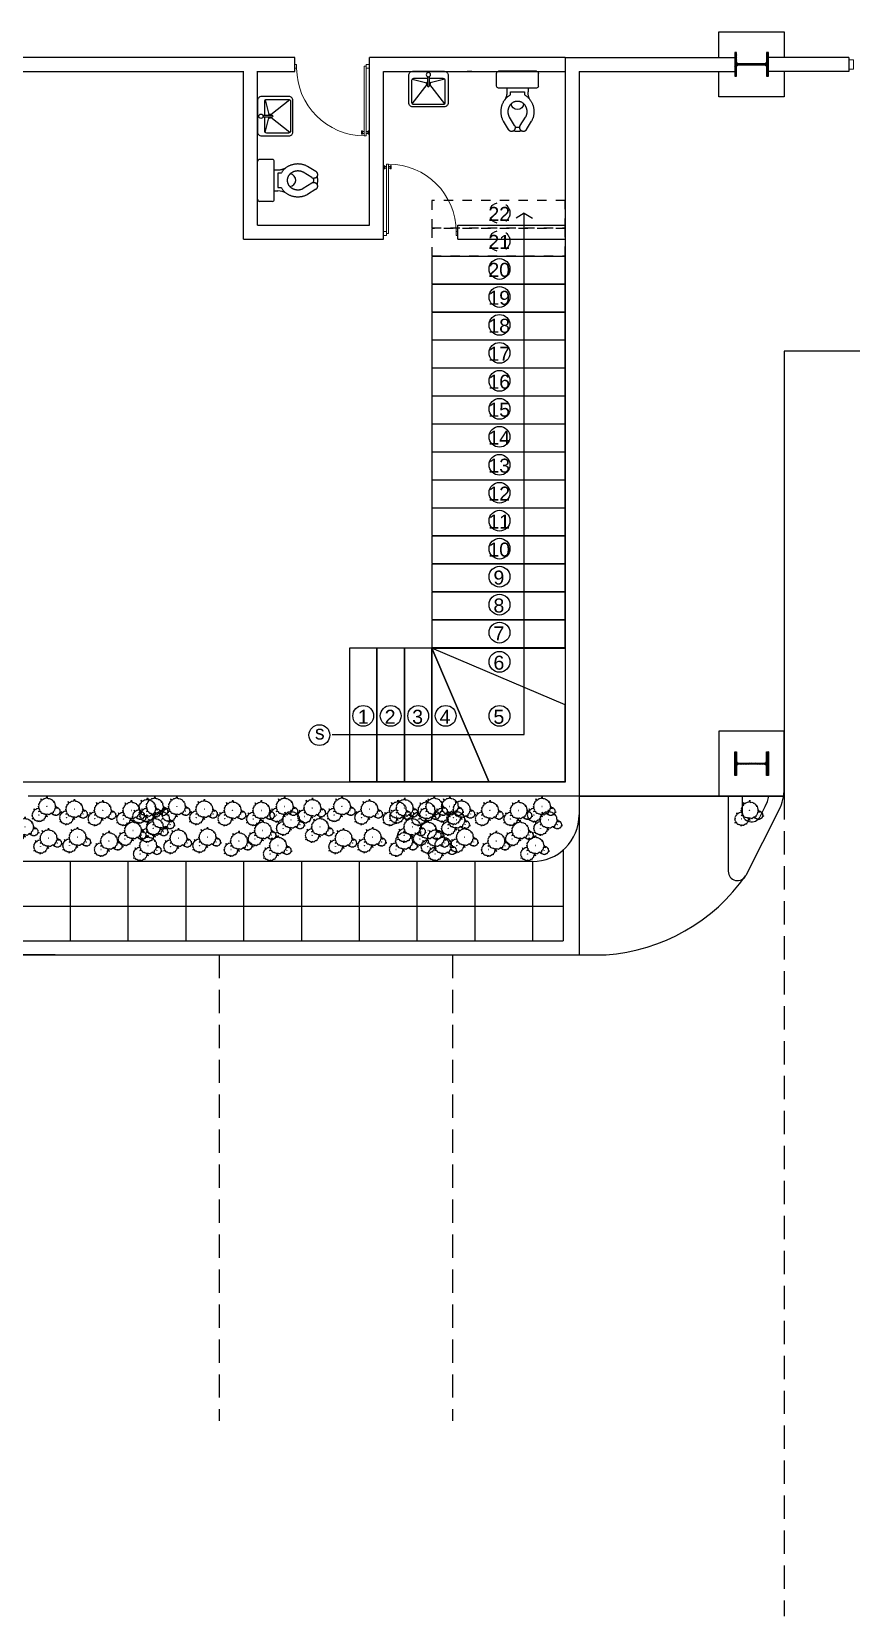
# Model space of a CAD drawing. Header units: inches. Extents: x 13 to 185, y 7 to 119.
# Drawn here: x 103.45 to 112.25, y 17.55 to 34.55 of the extents above; entities that cross this region are included whole.
import ezdxf

# ---------------------------------------------------------------- set-up
doc = ezdxf.new("R2010")
doc.units = ezdxf.units.IN
doc.header["$MEASUREMENT"] = 0
doc.linetypes.add('HIDDEN', pattern=[0.375, 0.25, -0.125])
for name, color, linetype in [('A-SANITARIOS Y LAVAMANOS', 1, 'Continuous'), ('AR_PAREDES', 2, 'Continuous'), ('arboles', 8, 'Continuous'), ('ARQ EXTERIORES', 2, 'Continuous'), ('STL-HTCH', 1, 'Continuous'), ('STL-OBJT', 3, 'Continuous')]:
    doc.layers.add(name, color=color, linetype=linetype)
doc.layers.add('PUERTA', color=1, linetype='Continuous', lineweight=18)
doc.styles.add('RO1', font='arial.ttf')

# ---------------------------------------------------------------- blocks, each defined once
blk = doc.blocks.new('ARB')
at = {"layer": 'arboles'}
for points in [[(455747.588, 299393.836), (455747.573, 299393.893), (455747.548, 299393.88), (455747.525, 299393.895), (455747.501, 299393.893), (455747.464, 299393.915), (455747.428, 299393.917), (455747.403, 299393.939), (455747.403, 299393.959), (455747.384, 299393.981), (455747.35, 299393.986), (455747.308, 299393.986), (455747.336, 299394), (455747.356, 299394.032), (455747.338, 299394.064), (455747.319, 299394.083), (455747.323, 299394.113), (455747.317, 299394.142), (455747.293, 299394.157), (455747.316, 299394.169), (455747.327, 299394.203), (455747.319, 299394.235), (455747.329, 299394.272), (455747.35, 299394.286), (455747.356, 299394.306), (455747.356, 299394.33), (455747.386, 299394.345), (455747.401, 299394.365), (455747.398, 299394.409), (455747.384, 299394.44), (455747.409, 299394.416), (455747.434, 299394.399), (455747.453, 299394.404), (455747.476, 299394.428), (455747.504, 299394.45), (455747.531, 299394.453), (455747.594, 299394.47), (455747.611, 299394.528), (455747.619, 299394.47), (455747.626, 299394.46), (455747.653, 299394.45), (455747.682, 299394.453), (455747.724, 299394.44), (455747.748, 299394.421), (455747.781, 299394.416), (455747.796, 299394.394), (455747.825, 299394.367), (455747.827, 299394.347), (455747.836, 299394.343), (455747.871, 299394.35), (455747.842, 299394.316), (455747.871, 299394.311), (455747.88, 299394.298), (455747.892, 299394.276), (455747.899, 299394.272), (455747.89, 299394.259), (455747.897, 299394.198), (455747.911, 299394.184), (455747.905, 299394.152), (455747.912, 299394.13), (455747.947, 299394.113), (455747.985, 299394.098), (455747.951, 299394.1), (455747.903, 299394.1), (455747.886, 299394.086), (455747.882, 299394.03), (455747.863, 299394.008), (455747.83, 299393.973), (455747.825, 299393.956), (455747.827, 299393.932), (455747.789, 299393.919), (455747.769, 299393.929), (455747.747, 299393.915), (455747.684, 299393.863), (455747.657, 299393.871), (455747.623, 299393.885), (455747.596, 299393.88)], [(455747.605, 299394.162), (455747.6, 299394.169), (455747.611, 299394.169)], [(455747.922, 299393.991), (455747.919, 299393.994), (455747.924, 299393.994)], [(455747.321, 299393.859), (455747.316, 299393.865), (455747.325, 299393.865)]]:
    blk.add_lwpolyline(points, close=True, dxfattribs=at)
for points in [[(455747.556, 299393.886), (455747.565, 299393.877), (455747.56, 299393.851), (455747.567, 299393.834), (455747.594, 299393.82), (455747.624, 299393.808), (455747.597, 299393.81), (455747.559, 299393.81), (455747.545, 299393.799), (455747.542, 299393.754), (455747.527, 299393.736), (455747.501, 299393.709), (455747.496, 299393.695), (455747.498, 299393.675), (455747.467, 299393.666), (455747.452, 299393.673), (455747.434, 299393.662), (455747.383, 299393.621), (455747.362, 299393.626), (455747.335, 299393.638), (455747.313, 299393.634), (455747.307, 299393.599), (455747.295, 299393.644), (455747.275, 299393.634), (455747.257, 299393.646), (455747.237, 299393.644), (455747.208, 299393.662), (455747.179, 299393.664), (455747.159, 299393.681), (455747.159, 299393.697), (455747.144, 299393.714), (455747.116, 299393.718), (455747.083, 299393.718), (455747.106, 299393.73), (455747.121, 299393.755), (455747.107, 299393.781), (455747.092, 299393.797), (455747.095, 299393.82), (455747.09, 299393.844), (455747.071, 299393.855), (455747.089, 299393.865), (455747.098, 299393.892), (455747.092, 299393.918), (455747.1, 299393.947), (455747.116, 299393.959), (455747.121, 299393.975), (455747.121, 299393.994), (455747.145, 299394.006), (455747.158, 299394.022), (455747.155, 299394.057), (455747.144, 299394.082), (455747.164, 299394.063), (455747.184, 299394.049), (455747.199, 299394.053), (455747.217, 299394.072), (455747.24, 299394.09), (455747.261, 299394.092), (455747.312, 299394.106), (455747.32, 299394.134)], [(455747.908, 299394.143), (455747.916, 299394.145), (455747.924, 299394.174), (455747.928, 299394.145), (455747.932, 299394.14), (455747.945, 299394.135), (455747.96, 299394.136), (455747.981, 299394.13), (455747.993, 299394.12), (455748.009, 299394.118), (455748.017, 299394.107), (455748.031, 299394.093), (455748.032, 299394.083), (455748.037, 299394.081), (455748.054, 299394.085), (455748.04, 299394.068), (455748.054, 299394.065), (455748.059, 299394.059), (455748.065, 299394.048), (455748.068, 299394.046), (455748.064, 299394.039), (455748.067, 299394.009), (455748.074, 299394.002), (455748.071, 299393.986), (455748.075, 299393.975), (455748.092, 299393.966), (455748.111, 299393.959), (455748.094, 299393.96), (455748.07, 299393.96), (455748.062, 299393.953), (455748.06, 299393.925), (455748.05, 299393.914), (455748.034, 299393.896), (455748.031, 299393.888), (455748.032, 299393.876), (455748.013, 299393.87), (455748.004, 299393.874), (455747.992, 299393.867), (455747.961, 299393.841), (455747.947, 299393.845), (455747.93, 299393.852), (455747.917, 299393.85), (455747.913, 299393.828), (455747.905, 299393.856), (455747.893, 299393.85), (455747.881, 299393.857), (455747.869, 299393.856), (455747.851, 299393.867), (455747.833, 299393.868), (455747.82, 299393.879), (455747.82, 299393.889), (455747.811, 299393.9), (455747.794, 299393.903), (455747.773, 299393.903), (455747.787, 299393.91), (455747.794, 299393.922)]]:
    blk.add_lwpolyline(points, dxfattribs=at)
blk = doc.blocks.new('INODORO')
for p, q in [((0, -0.225), (0, 0.225)), ((0.175, 0.25), (0.025, 0.25)), ((0.2, -0.225), (0.2, 0.225)), ((0.424, 0.189), (0.417, 0.187)), ((0.431, 0.191), (0.424, 0.189)), ((0.439, 0.192), (0.431, 0.191)), ((0.446, 0.193), (0.439, 0.192)), ((0.454, 0.194), (0.446, 0.193)), ((0.462, 0.195), (0.454, 0.194)), ((0.47, 0.195), (0.462, 0.195)), ((0.477, 0.196), (0.47, 0.195)), ((0.485, 0.196), (0.477, 0.196)), ((0.493, 0.195), (0.485, 0.196)), ((0.501, 0.195), (0.493, 0.195)), ((0.509, 0.194), (0.501, 0.195)), ((0.516, 0.193), (0.509, 0.194)), ((0.524, 0.192), (0.516, 0.193)), ((0.531, 0.191), (0.524, 0.192)), ((0.538, 0.189), (0.531, 0.191)), ((0.546, 0.187), (0.538, 0.189)), ((0.2, 0.126), (0.244, 0.126)), ((0.244, 0.126), (0.25, 0.126)), ((0.244, 0.084), (0.244, -0.084)), ((0.281, 0.084), (0.244, 0.084)), ((0.25, 0.126), (0.257, 0.126)), ((0.257, 0.126), (0.263, 0.127)), ((0.263, 0.127), (0.27, 0.127)), ((0.27, 0.127), (0.276, 0.128)), ((0.276, 0.128), (0.282, 0.129)), ((0.284, 0.09), (0.281, 0.084)), ((0.282, 0.129), (0.289, 0.131)), ((0.288, 0.096), (0.284, 0.09)), ((0.292, 0.102), (0.288, 0.096)), ((0.289, 0.131), (0.295, 0.132)), ((0.296, 0.108), (0.292, 0.102)), ((0.295, 0.132), (0.301, 0.134)), ((0.3, 0.113), (0.296, 0.108)), ((0.305, 0.119), (0.3, 0.113)), ((0.301, 0.134), (0.307, 0.136)), ((0.309, 0.124), (0.305, 0.119)), ((0.307, 0.136), (0.313, 0.138)), ((0.314, 0.129), (0.309, 0.124)), ((0.313, 0.138), (0.319, 0.141)), ((0.319, 0.134), (0.314, 0.129)), ((0.319, 0.141), (0.325, 0.143)), ((0.325, 0.139), (0.319, 0.134)), ((0.325, 0.143), (0.33, 0.146)), ((0.33, 0.144), (0.325, 0.139)), ((0.33, 0.146), (0.336, 0.149)), ((0.336, 0.148), (0.33, 0.144)), ((0.342, 0.153), (0.336, 0.148)), ((0.336, 0.149), (0.342, 0.152)), ((0.348, 0.157), (0.342, 0.153)), ((0.354, 0.161), (0.348, 0.157)), ((0.361, 0.165), (0.354, 0.161)), ((0.355, 0.011), (0.354, 0.008)), ((0.354, 0.008), (0.354, 0.004)), ((0.354, 0.004), (0.354, 0)), ((0.354, 0), (0.354, -0.004)), ((0.356, 0.019), (0.355, 0.015)), ((0.355, 0.015), (0.355, 0.011)), ((0.357, 0.022), (0.356, 0.019)), ((0.358, 0.029), (0.357, 0.026)), ((0.357, 0.026), (0.357, 0.022)), ((0.36, 0.033), (0.358, 0.029)), ((0.361, 0.036), (0.36, 0.033)), ((0.368, 0.168), (0.361, 0.165)), ((0.362, 0.04), (0.361, 0.036)), ((0.364, 0.043), (0.362, 0.04)), ((0.365, 0.046), (0.364, 0.043)), ((0.367, 0.05), (0.365, 0.046)), ((0.369, 0.053), (0.367, 0.05)), ((0.374, 0.172), (0.368, 0.168)), ((0.371, 0.056), (0.369, 0.053)), ((0.374, 0.06), (0.371, 0.056)), ((0.381, 0.175), (0.374, 0.172)), ((0.376, 0.063), (0.374, 0.06)), ((0.378, 0.066), (0.376, 0.063)), ((0.381, 0.069), (0.378, 0.066)), ((0.388, 0.178), (0.381, 0.175)), ((0.383, 0.072), (0.381, 0.069)), ((0.386, 0.074), (0.383, 0.072)), ((0.389, 0.077), (0.386, 0.074)), ((0.395, 0.181), (0.388, 0.178)), ((0.392, 0.08), (0.389, 0.077)), ((0.395, 0.082), (0.392, 0.08)), ((0.402, 0.183), (0.395, 0.181)), ((0.398, 0.085), (0.395, 0.082)), ((0.401, 0.087), (0.398, 0.085)), ((0.404, 0.089), (0.401, 0.087)), ((0.409, 0.185), (0.402, 0.183)), ((0.408, 0.091), (0.404, 0.089)), ((0.411, 0.093), (0.408, 0.091)), ((0.417, 0.187), (0.409, 0.185)), ((0.415, 0.095), (0.411, 0.093)), ((0.418, 0.097), (0.415, 0.095)), ((0.422, 0.099), (0.418, 0.097)), ((0.426, 0.101), (0.422, 0.099)), ((0.43, 0.102), (0.426, 0.101)), ((0.434, 0.104), (0.43, 0.102)), ((0.437, 0.105), (0.434, 0.104)), ((0.441, 0.106), (0.437, 0.105)), ((0.445, 0.107), (0.441, 0.106)), ((0.449, 0.108), (0.445, 0.107)), ((0.453, 0.109), (0.449, 0.108)), ((0.457, 0.11), (0.453, 0.109)), ((0.461, 0.111), (0.457, 0.11)), ((0.466, 0.111), (0.461, 0.111)), ((0.47, 0.111), (0.466, 0.111)), ((0.474, 0.112), (0.47, 0.111)), ((0.478, 0.112), (0.474, 0.112)), ((0.482, 0.112), (0.478, 0.112)), ((0.487, 0.112), (0.482, 0.112)), ((0.491, 0.111), (0.487, 0.112)), ((0.495, 0.111), (0.491, 0.111)), ((0.499, 0.111), (0.495, 0.111)), ((0.503, 0.11), (0.499, 0.111)), ((0.507, 0.109), (0.503, 0.11)), ((0.511, 0.108), (0.507, 0.109)), ((0.515, 0.108), (0.511, 0.108)), ((0.519, 0.106), (0.515, 0.108)), ((0.523, 0.105), (0.519, 0.106)), ((0.527, 0.104), (0.523, 0.105)), ((0.531, 0.103), (0.527, 0.104)), ((0.535, 0.101), (0.531, 0.103)), ((0.538, 0.099), (0.535, 0.101)), ((0.542, 0.098), (0.538, 0.099)), ((0.546, 0.096), (0.542, 0.098)), ((0.553, 0.185), (0.546, 0.187)), ((0.646, 0.034), (0.546, 0.096)), ((0.56, 0.183), (0.553, 0.185)), ((0.567, 0.18), (0.56, 0.183)), ((0.574, 0.177), (0.567, 0.18)), ((0.581, 0.174), (0.574, 0.177)), ((0.588, 0.171), (0.581, 0.174)), ((0.595, 0.167), (0.588, 0.171)), ((0.694, 0.106), (0.595, 0.167)), ((0.646, 0.034), (0.648, 0.033)), ((0.648, 0.033), (0.649, 0.032)), ((0.649, 0.032), (0.651, 0.032)), ((0.651, 0.032), (0.652, 0.031)), ((0.652, 0.031), (0.653, 0.031)), ((0.653, 0.031), (0.655, 0.03)), ((0.655, 0.03), (0.656, 0.03)), ((0.656, 0.03), (0.658, 0.029)), ((0.658, 0.029), (0.659, 0.029)), ((0.659, 0.029), (0.661, 0.029)), ((0.661, 0.029), (0.662, 0.029)), ((0.662, 0.029), (0.664, 0.028)), ((0.664, 0.028), (0.665, 0.028)), ((0.665, 0.028), (0.667, 0.028)), ((0.668, 0.025), (0.667, 0.028)), ((0.667, 0.028), (0.669, 0.028)), ((0.669, 0.021), (0.668, 0.025)), ((0.669, 0.028), (0.67, 0.028)), ((0.669, 0.018), (0.669, 0.021)), ((0.669, 0.014), (0.669, 0.018)), ((0.67, 0.011), (0.669, 0.014)), ((0.67, 0.028), (0.672, 0.028)), ((0.67, 0.007), (0.67, 0.011)), ((0.67, 0.004), (0.67, 0.007)), ((0.67, 0), (0.67, 0.004)), ((0.67, -0.003), (0.67, 0)), ((0.672, 0.028), (0.673, 0.028)), ((0.673, 0.028), (0.675, 0.028)), ((0.675, 0.028), (0.676, 0.028)), ((0.676, 0.028), (0.678, 0.029)), ((0.678, 0.029), (0.679, 0.029)), ((0.679, 0.029), (0.681, 0.029)), ((0.681, 0.029), (0.682, 0.029)), ((0.682, 0.029), (0.684, 0.03)), ((0.684, 0.03), (0.685, 0.03)), ((0.685, 0.03), (0.687, 0.031)), ((0.687, 0.031), (0.688, 0.031)), ((0.688, 0.031), (0.69, 0.032)), ((0.69, 0.032), (0.691, 0.032)), ((0.691, 0.032), (0.692, 0.033)), ((0.692, 0.033), (0.694, 0.034)), ((0.695, 0.105), (0.694, 0.106)), ((0.694, 0.034), (0.695, 0.034)), ((0.696, 0.105), (0.695, 0.105)), ((0.695, 0.034), (0.696, 0.035)), ((0.698, 0.104), (0.696, 0.105)), ((0.696, 0.035), (0.698, 0.036)), ((0.699, 0.103), (0.698, 0.104)), ((0.698, 0.036), (0.699, 0.037)), ((0.7, 0.102), (0.699, 0.103)), ((0.699, 0.037), (0.7, 0.037)), ((0.701, 0.101), (0.7, 0.102)), ((0.7, 0.037), (0.701, 0.038)), ((0.703, 0.1), (0.701, 0.101)), ((0.701, 0.038), (0.703, 0.039)), ((0.704, 0.1), (0.703, 0.1)), ((0.703, 0.039), (0.704, 0.04)), ((0.705, 0.099), (0.704, 0.1)), ((0.704, 0.04), (0.705, 0.041)), ((0.706, 0.098), (0.705, 0.099)), ((0.705, 0.041), (0.706, 0.042)), ((0.707, 0.097), (0.706, 0.098)), ((0.706, 0.042), (0.707, 0.043)), ((0.708, 0.095), (0.707, 0.097)), ((0.707, 0.043), (0.708, 0.044)), ((0.709, 0.094), (0.708, 0.095)), ((0.708, 0.044), (0.709, 0.045)), ((0.709, 0.093), (0.709, 0.094)), ((0.71, 0.092), (0.709, 0.093)), ((0.709, 0.047), (0.71, 0.048)), ((0.709, 0.045), (0.709, 0.047)), ((0.711, 0.091), (0.71, 0.092)), ((0.71, 0.048), (0.711, 0.049)), ((0.712, 0.09), (0.711, 0.091)), ((0.711, 0.049), (0.712, 0.05)), ((0.713, 0.043), (0.711, 0.049)), ((0.713, 0.088), (0.712, 0.09)), ((0.712, 0.05), (0.713, 0.051)), ((0.713, 0.087), (0.713, 0.088)), ((0.714, 0.086), (0.713, 0.087)), ((0.713, 0.053), (0.714, 0.054)), ((0.713, 0.051), (0.713, 0.053)), ((0.714, 0.037), (0.713, 0.043)), ((0.714, 0.085), (0.714, 0.086)), ((0.715, 0.083), (0.714, 0.085)), ((0.714, 0.055), (0.715, 0.056)), ((0.714, 0.054), (0.714, 0.055)), ((0.715, 0.03), (0.714, 0.037)), ((0.715, 0.082), (0.715, 0.083)), ((0.716, 0.081), (0.715, 0.082)), ((0.715, 0.058), (0.716, 0.059)), ((0.715, 0.056), (0.715, 0.058)), ((0.716, 0.024), (0.715, 0.03)), ((0.716, 0.079), (0.716, 0.081)), ((0.717, 0.078), (0.716, 0.079)), ((0.716, 0.06), (0.717, 0.062)), ((0.716, 0.059), (0.716, 0.06)), ((0.717, 0.018), (0.716, 0.024)), ((0.717, 0.077), (0.717, 0.078)), ((0.717, 0.075), (0.717, 0.077)), ((0.717, 0.074), (0.717, 0.075)), ((0.717, 0.073), (0.717, 0.074)), ((0.717, 0.071), (0.717, 0.073)), ((0.718, 0.07), (0.717, 0.071)), ((0.717, 0.068), (0.718, 0.07)), ((0.717, 0.067), (0.717, 0.068)), ((0.717, 0.066), (0.717, 0.067)), ((0.717, 0.064), (0.717, 0.066)), ((0.717, 0.063), (0.717, 0.064)), ((0.717, 0.062), (0.717, 0.063)), ((0.717, 0.012), (0.717, 0.018)), ((0.717, 0.006), (0.717, 0.012)), ((0.718, 0), (0.717, 0.006)), ((0.717, -0.006), (0.718, 0)), ((0.2, -0.126), (0.244, -0.126)), ((0.244, -0.084), (0.281, -0.084)), ((0.269, -0.127), (0.244, -0.126)), ((0.295, -0.133), (0.269, -0.127)), ((0.281, -0.084), (0.284, -0.09)), ((0.284, -0.09), (0.288, -0.096)), ((0.288, -0.096), (0.292, -0.102)), ((0.292, -0.102), (0.296, -0.108)), ((0.319, -0.141), (0.295, -0.133)), ((0.296, -0.108), (0.3, -0.113)), ((0.3, -0.113), (0.305, -0.119)), ((0.305, -0.119), (0.309, -0.124)), ((0.309, -0.124), (0.314, -0.129)), ((0.314, -0.129), (0.319, -0.134)), ((0.319, -0.134), (0.325, -0.139)), ((0.342, -0.152), (0.319, -0.141)), ((0.325, -0.139), (0.33, -0.144)), ((0.33, -0.144), (0.336, -0.148)), ((0.336, -0.148), (0.342, -0.152)), ((0.342, -0.152), (0.348, -0.157)), ((0.348, -0.157), (0.354, -0.161)), ((0.354, -0.004), (0.354, -0.007)), ((0.354, -0.007), (0.355, -0.011)), ((0.354, -0.161), (0.361, -0.165)), ((0.355, -0.011), (0.355, -0.015)), ((0.355, -0.015), (0.356, -0.018)), ((0.356, -0.018), (0.357, -0.022)), ((0.357, -0.022), (0.357, -0.026)), ((0.357, -0.026), (0.358, -0.029)), ((0.358, -0.029), (0.36, -0.033)), ((0.36, -0.033), (0.361, -0.036)), ((0.361, -0.036), (0.362, -0.04)), ((0.361, -0.165), (0.368, -0.168)), ((0.362, -0.04), (0.364, -0.043)), ((0.364, -0.043), (0.365, -0.046)), ((0.365, -0.046), (0.367, -0.05)), ((0.367, -0.05), (0.369, -0.053)), ((0.368, -0.168), (0.374, -0.172)), ((0.369, -0.053), (0.371, -0.056)), ((0.371, -0.056), (0.374, -0.06)), ((0.374, -0.06), (0.376, -0.063)), ((0.374, -0.172), (0.381, -0.175)), ((0.376, -0.063), (0.378, -0.066)), ((0.378, -0.066), (0.381, -0.069)), ((0.381, -0.069), (0.383, -0.072)), ((0.381, -0.175), (0.388, -0.178)), ((0.383, -0.072), (0.386, -0.074)), ((0.386, -0.074), (0.389, -0.077)), ((0.388, -0.178), (0.395, -0.181)), ((0.389, -0.077), (0.392, -0.08)), ((0.392, -0.08), (0.395, -0.082)), ((0.395, -0.082), (0.398, -0.085)), ((0.395, -0.181), (0.402, -0.183)), ((0.398, -0.085), (0.401, -0.087)), ((0.401, -0.087), (0.404, -0.089)), ((0.402, -0.183), (0.409, -0.185)), ((0.404, -0.089), (0.408, -0.091)), ((0.408, -0.091), (0.411, -0.093)), ((0.409, -0.185), (0.417, -0.187)), ((0.411, -0.093), (0.415, -0.095)), ((0.415, -0.095), (0.418, -0.097)), ((0.417, -0.187), (0.424, -0.189)), ((0.418, -0.097), (0.422, -0.099)), ((0.422, -0.099), (0.426, -0.101)), ((0.426, -0.101), (0.43, -0.102)), ((0.43, -0.102), (0.434, -0.104)), ((0.434, -0.104), (0.437, -0.105)), ((0.437, -0.105), (0.441, -0.106)), ((0.441, -0.106), (0.445, -0.107)), ((0.445, -0.107), (0.449, -0.108)), ((0.449, -0.108), (0.453, -0.109)), ((0.453, -0.109), (0.457, -0.11)), ((0.457, -0.11), (0.461, -0.11)), ((0.461, -0.11), (0.466, -0.111)), ((0.466, -0.111), (0.47, -0.111)), ((0.47, -0.111), (0.474, -0.112)), ((0.474, -0.112), (0.478, -0.112)), ((0.478, -0.112), (0.482, -0.112)), ((0.482, -0.112), (0.487, -0.112)), ((0.487, -0.112), (0.491, -0.111)), ((0.491, -0.111), (0.495, -0.111)), ((0.495, -0.111), (0.499, -0.111)), ((0.499, -0.111), (0.503, -0.11)), ((0.503, -0.11), (0.507, -0.109)), ((0.507, -0.109), (0.511, -0.108)), ((0.511, -0.108), (0.515, -0.107)), ((0.515, -0.107), (0.519, -0.106)), ((0.519, -0.106), (0.523, -0.105)), ((0.523, -0.105), (0.527, -0.104)), ((0.527, -0.104), (0.531, -0.103)), ((0.531, -0.103), (0.535, -0.101)), ((0.535, -0.101), (0.538, -0.099)), ((0.538, -0.099), (0.542, -0.098)), ((0.538, -0.189), (0.546, -0.187)), ((0.542, -0.098), (0.546, -0.096)), ((0.646, -0.034), (0.546, -0.096)), ((0.546, -0.187), (0.553, -0.185)), ((0.553, -0.185), (0.56, -0.183)), ((0.56, -0.183), (0.567, -0.18)), ((0.567, -0.18), (0.574, -0.177)), ((0.574, -0.177), (0.581, -0.174)), ((0.581, -0.174), (0.588, -0.171)), ((0.588, -0.171), (0.595, -0.167)), ((0.694, -0.106), (0.595, -0.167)), ((0.648, -0.033), (0.646, -0.034)), ((0.649, -0.032), (0.648, -0.033)), ((0.651, -0.032), (0.649, -0.032)), ((0.652, -0.031), (0.651, -0.032)), ((0.653, -0.031), (0.652, -0.031)), ((0.655, -0.03), (0.653, -0.031)), ((0.656, -0.03), (0.655, -0.03)), ((0.658, -0.029), (0.656, -0.03)), ((0.659, -0.029), (0.658, -0.029)), ((0.661, -0.029), (0.659, -0.029)), ((0.662, -0.028), (0.661, -0.029)), ((0.664, -0.028), (0.662, -0.028)), ((0.665, -0.028), (0.664, -0.028)), ((0.667, -0.028), (0.665, -0.028)), ((0.667, -0.028), (0.668, -0.024)), ((0.669, -0.028), (0.667, -0.028)), ((0.668, -0.024), (0.669, -0.021)), ((0.669, -0.014), (0.67, -0.01)), ((0.669, -0.017), (0.669, -0.014)), ((0.669, -0.021), (0.669, -0.017)), ((0.67, -0.028), (0.669, -0.028)), ((0.67, -0.007), (0.67, -0.003)), ((0.67, -0.01), (0.67, -0.007)), ((0.672, -0.028), (0.67, -0.028)), ((0.673, -0.028), (0.672, -0.028)), ((0.675, -0.028), (0.673, -0.028)), ((0.676, -0.028), (0.675, -0.028)), ((0.678, -0.028), (0.676, -0.028)), ((0.679, -0.029), (0.678, -0.028)), ((0.681, -0.029), (0.679, -0.029)), ((0.682, -0.029), (0.681, -0.029)), ((0.684, -0.03), (0.682, -0.029)), ((0.685, -0.03), (0.684, -0.03)), ((0.687, -0.031), (0.685, -0.03)), ((0.688, -0.031), (0.687, -0.031)), ((0.69, -0.032), (0.688, -0.031)), ((0.691, -0.032), (0.69, -0.032)), ((0.692, -0.033), (0.691, -0.032)), ((0.694, -0.034), (0.692, -0.033)), ((0.695, -0.034), (0.694, -0.034)), ((0.694, -0.106), (0.695, -0.105)), ((0.696, -0.035), (0.695, -0.034)), ((0.695, -0.105), (0.696, -0.105)), ((0.698, -0.036), (0.696, -0.035)), ((0.696, -0.105), (0.698, -0.104)), ((0.699, -0.037), (0.698, -0.036)), ((0.698, -0.104), (0.699, -0.103)), ((0.7, -0.037), (0.699, -0.037)), ((0.699, -0.103), (0.7, -0.102)), ((0.701, -0.038), (0.7, -0.037)), ((0.7, -0.102), (0.701, -0.101)), ((0.703, -0.039), (0.701, -0.038)), ((0.701, -0.101), (0.703, -0.1)), ((0.704, -0.04), (0.703, -0.039)), ((0.703, -0.1), (0.704, -0.099)), ((0.705, -0.041), (0.704, -0.04)), ((0.704, -0.099), (0.705, -0.098)), ((0.706, -0.042), (0.705, -0.041)), ((0.705, -0.098), (0.706, -0.097)), ((0.707, -0.043), (0.706, -0.042)), ((0.706, -0.097), (0.707, -0.096)), ((0.708, -0.044), (0.707, -0.043)), ((0.707, -0.096), (0.708, -0.095)), ((0.709, -0.045), (0.708, -0.044)), ((0.708, -0.095), (0.709, -0.094)), ((0.709, -0.047), (0.709, -0.045)), ((0.71, -0.048), (0.709, -0.047)), ((0.709, -0.093), (0.71, -0.092)), ((0.709, -0.094), (0.709, -0.093)), ((0.711, -0.049), (0.71, -0.048)), ((0.71, -0.092), (0.711, -0.091)), ((0.711, -0.049), (0.713, -0.043)), ((0.712, -0.05), (0.711, -0.049)), ((0.711, -0.091), (0.712, -0.09)), ((0.713, -0.051), (0.712, -0.05)), ((0.712, -0.09), (0.713, -0.088)), ((0.713, -0.043), (0.714, -0.036)), ((0.713, -0.053), (0.713, -0.051)), ((0.714, -0.054), (0.713, -0.053)), ((0.713, -0.087), (0.714, -0.086)), ((0.713, -0.088), (0.713, -0.087)), ((0.714, -0.036), (0.715, -0.03)), ((0.714, -0.055), (0.714, -0.054)), ((0.715, -0.056), (0.714, -0.055)), ((0.714, -0.085), (0.715, -0.083)), ((0.714, -0.086), (0.714, -0.085)), ((0.715, -0.03), (0.716, -0.024)), ((0.715, -0.058), (0.715, -0.056)), ((0.716, -0.059), (0.715, -0.058)), ((0.715, -0.082), (0.716, -0.081)), ((0.715, -0.083), (0.715, -0.082)), ((0.716, -0.024), (0.717, -0.018)), ((0.716, -0.06), (0.716, -0.059)), ((0.717, -0.062), (0.716, -0.06)), ((0.716, -0.079), (0.717, -0.078)), ((0.716, -0.081), (0.716, -0.079)), ((0.717, -0.012), (0.717, -0.006)), ((0.717, -0.018), (0.717, -0.012)), ((0.717, -0.063), (0.717, -0.062)), ((0.717, -0.064), (0.717, -0.063)), ((0.717, -0.066), (0.717, -0.064)), ((0.717, -0.067), (0.717, -0.066)), ((0.717, -0.068), (0.717, -0.067)), ((0.718, -0.07), (0.717, -0.068)), ((0.717, -0.071), (0.718, -0.07)), ((0.717, -0.073), (0.717, -0.071)), ((0.717, -0.074), (0.717, -0.073)), ((0.717, -0.075), (0.717, -0.074)), ((0.717, -0.077), (0.717, -0.075)), ((0.717, -0.078), (0.717, -0.077)), ((0.175, -0.25), (0.025, -0.25)), ((0.424, -0.189), (0.431, -0.191)), ((0.431, -0.191), (0.439, -0.192)), ((0.439, -0.192), (0.446, -0.193)), ((0.446, -0.193), (0.454, -0.194)), ((0.454, -0.194), (0.462, -0.195)), ((0.462, -0.195), (0.47, -0.195)), ((0.47, -0.195), (0.477, -0.196)), ((0.477, -0.196), (0.485, -0.195)), ((0.485, -0.195), (0.493, -0.195)), ((0.493, -0.195), (0.501, -0.195)), ((0.501, -0.195), (0.509, -0.194)), ((0.509, -0.194), (0.516, -0.193)), ((0.516, -0.193), (0.524, -0.192)), ((0.524, -0.192), (0.531, -0.191)), ((0.531, -0.191), (0.538, -0.189))]:
    blk.add_line(p, q)
for centre, radius, start, end in [((0.025, 0.225), 0.025, 89.9998, 179.9998), ((0.175, 0.225), 0.025, 359.9998, 89.9998), ((0.382, 0.002), 0.0739, 270.8433, 85.6521), ((0.025, -0.225), 0.025, 179.9998, 269.9998), ((0.175, -0.225), 0.025, 269.9998, 359.9998)]:
    blk.add_arc(centre, radius, start, end)
blk = doc.blocks.new('lav-1')
for p, q in [((-0.165, -0.078), (-0.017, -0.116)), ((-0.165, -0.329), (-0.014, -0.135)), ((0.165, -0.329), (0.014, -0.135)), ((0.165, -0.078), (0.017, -0.116))]:
    blk.add_line(p, q)
blk.add_lwpolyline([(-0.16, 0, 0.414214), (-0.2, -0.04), (-0.2, -0.32, 0.414214), (-0.16, -0.36), (0.16, -0.36, 0.414214), (0.2, -0.32), (0.2, -0.04, 0.414214), (0.16, 0)], format="xyb", close=True)
for points in [[(0.01, -0.073), (0.151, -0.073, -0.414214), (0.171, -0.093), (0.171, -0.315, -0.414214), (0.151, -0.335), (-0.151, -0.335, -0.414214), (-0.171, -0.315), (-0.171, -0.093, -0.414214), (-0.151, -0.073), (-0.01, -0.073)], [(0.01, -0.054), (0.01, -0.146, -1), (-0.01, -0.146), (-0.01, -0.054)]]:
    blk.add_lwpolyline(points, format="xyb")
blk.add_circle((0, -0.034), 0.0218)
for start, end in [(122.9959, 237.0041), (302.9959, 57.0041)]:
    blk.add_arc((0, -0.123), 0.0184, start, end)
blk = doc.blocks.new('P70')
at = {"layer": 'PUERTA'}
for p, q in [((455744.451, 299347.617), (455744.451, 299347.635)), ((455745.12, 299347.635), (455744.451, 299347.635)), ((455745.103, 299347.617), (455744.451, 299347.617)), ((455744.47, 299347.661), (455744.493, 299347.661)), ((455744.493, 299347.652), (455744.47, 299347.652)), ((455744.493, 299347.6), (455744.47, 299347.6)), ((455744.473, 299347.635), (455744.473, 299347.652)), ((455744.473, 299347.617), (455744.473, 299347.6)), ((455744.49, 299347.635), (455744.49, 299347.652)), ((455744.49, 299347.617), (455744.49, 299347.6)), ((455745.085, 299347.635), (455745.085, 299347.665)), ((455745.103, 299347.617), (455745.103, 299347.635)), ((455745.12, 299347.635), (455745.12, 299347.665)), ((455744.47, 299347.591), (455744.493, 299347.591)), ((455745.085, 299346.966), (455745.085, 299346.983)), ((455745.085, 299346.983), (455745.12, 299346.983)), ((455745.12, 299346.966), (455745.12, 299346.983))]:
    blk.add_line(p, q, dxfattribs=at)
for centre, radius, start, end in [((455745.085, 299347.617), 0.634, 180.0085, 270.0085), ((455744.47, 299347.657), 0.00431, 90.0085, 270.0085), ((455744.47, 299347.596), 0.00431, 90.0085, 270.0085), ((455744.493, 299347.657), 0.00431, 270.0085, 90.0085), ((455744.493, 299347.596), 0.00431, 270.0085, 90.0085)]:
    blk.add_arc(centre, radius, start, end, dxfattribs=at)

msp = doc.modelspace()

# ---------------------------------------------------------------- hatches: boundary and pattern name
at = {"layer": 'STL-HTCH'}
h = msp.add_hatch(dxfattribs=at)
h.set_pattern_fill('STEEL', scale=0.1016, angle=-89.999997, style=0)
h.set_pattern_definition([(135.00000308, (7744.758995, -11562.992704), (-0.008980255639, -0.008980256603), []), (135.00000308, (7744.752645, -11562.992704), (-0.008980255639, -0.008980256603), [])])
edge = h.paths.add_edge_path()
edge.add_line((111.35535, 34.07159), (111.35535, 34.32736))
edge.add_line((111.35535, 34.32736), (111.33541, 34.32736))
edge.add_line((111.33541, 34.32736), (111.33541, 34.22494))
edge.add_arc((111.31566, 34.22494), 0.01975, 269.999997, 359.999997, ccw=False)
edge.add_line((111.31566, 34.20519), (111.03512, 34.20519))
edge.add_arc((111.03512, 34.22494), 0.01975, 179.999997, 269.999997, ccw=False)
edge.add_line((111.01537, 34.22494), (111.01537, 34.32736))
edge.add_line((111.01537, 34.32736), (110.99543, 34.32736))
edge.add_line((110.99543, 34.32736), (110.99543, 34.07159))
edge.add_line((110.99543, 34.07159), (111.01537, 34.07159))
edge.add_line((111.01537, 34.07159), (111.01537, 34.17401))
edge.add_arc((111.03512, 34.17401), 0.01975, 89.999997, 179.999997, ccw=False)
edge.add_line((111.03512, 34.19376), (111.31566, 34.19376))
edge.add_arc((111.31566, 34.17401), 0.01975, 359.999997, 449.999997, ccw=False)
edge.add_line((111.33541, 34.17401), (111.33541, 34.07159))
edge.add_line((111.33541, 34.07159), (111.35535, 34.07159))
h = msp.add_hatch(dxfattribs=at)
h.set_pattern_fill('STEEL', scale=0.1016, angle=-89.999997, style=0)
h.set_pattern_definition([(135.00000308, (7709.179029, -11570.492903), (-0.008980255639, -0.008980256603), []), (135.00000308, (7709.172679, -11570.492903), (-0.008980255639, -0.008980256603), [])])
edge = h.paths.add_edge_path()
edge.add_line((110.99543, 26.57139), (110.99543, 26.82716))
edge.add_line((110.99543, 26.82716), (111.01537, 26.82716))
edge.add_line((111.01537, 26.82716), (111.01537, 26.72474))
edge.add_arc((111.03512, 26.72474), 0.01975, 180.000003, 270.000003)
edge.add_line((111.03512, 26.70499), (111.31566, 26.70499))
edge.add_arc((111.31566, 26.72474), 0.01975, 270.000003, 360.000003)
edge.add_line((111.33541, 26.72474), (111.33541, 26.82716))
edge.add_line((111.33541, 26.82716), (111.35535, 26.82716))
edge.add_line((111.35535, 26.82716), (111.35535, 26.57139))
edge.add_line((111.35535, 26.57139), (111.33541, 26.57139))
edge.add_line((111.33541, 26.57139), (111.33541, 26.67381))
edge.add_arc((111.31566, 26.67381), 0.01975, 360.000003, 450.000003)
edge.add_line((111.31566, 26.69356), (111.03512, 26.69356))
edge.add_arc((111.03512, 26.67381), 0.01975, 90.000003, 180.000003)
edge.add_line((111.01537, 26.67381), (111.01537, 26.57139))
edge.add_line((111.01537, 26.57139), (110.99543, 26.57139))

# ---------------------------------------------------------------- linework, layer by layer
for p, q in [((109.17537, 34.2743), (110.99543, 34.2743)), ((112.22039, 34.27428), (111.35535, 34.27428)), ((112.22039, 34.27428), (112.22039, 34.12428)), ((112.22039, 34.12428), (111.35535, 34.12428)), ((128.10539, 31.12428), (111.52539, 31.12428)), ((110.92539, 26.34927, -0.00017), (110.92539, 25.54485, -0.00017)), ((111.07539, 26.34927, -0.00016), (111.07539, 26.17425, -0.00016)), ((111.52539, 26.43178, -0.00028), (111.52539, 26.43172, -0.00028)), ((111.47164, 26.2062, -0.00017), (111.11464, 25.49975, -0.00017)), ((111.47164, 26.2062, -0.00028), (111.11464, 25.49975, -0.00017)), ((111.32164, 26.24195, -0.00017), (111.26464, 26.12915, -0.00017)), ((109.15555, 25.77363, -0.00003), (109.15555, 24.79928, 0)), ((108.82557, 25.64928, -0.00017), (101.2155, 25.64928, -0.00017)), ((103.86549, 25.64927, -0.00003), (103.86549, 24.79927, 0)), ((104.48549, 25.64927, -0.00003), (104.48549, 24.79927, 0)), ((105.10549, 25.64927, -0.00003), (105.10549, 24.79927, 0)), ((105.72549, 25.64928, -0.00003), (105.72549, 24.79927, 0)), ((106.34549, 25.64927, -0.00003), (106.34549, 24.79927, 0)), ((106.96549, 25.64927, -0.00003), (106.96549, 24.79927, 0)), ((107.58549, 25.64927, -0.00003), (107.58549, 24.79927, 0)), ((108.20549, 25.64928, -0.00003), (108.20549, 24.79926, 0)), ((108.82549, 25.64926, -0.00003), (108.82549, 24.79926, 0)), ((103.70405, 24.64928), (88.81692, 24.64928)), ((94.72695, 24.64928), (109.61408, 24.64928)), ((95.01549, 24.79928), (109.15555, 24.79928))]:
    msp.add_line(p, q)
at = {"linetype": 'HIDDEN'}
for p, q in [((111.52539, 26.34926), (111.52539, 17.55428)), ((105.46548, 24.64928), (105.46549, 19.64926, -0.00009)), ((107.96548, 24.64929), (107.96549, 19.64926, -0.00009))]:
    msp.add_line(p, q, dxfattribs=at)
at = {"linetype": 'HIDDEN', "ltscale": 0.25}
for points in [[(107.74539, 32.44432), (109.17539, 32.44432), (109.17539, 32.73932), (107.74539, 32.73932), (107.74539, 32.44432)], [(107.74539, 32.14432), (109.17539, 32.14432), (109.17539, 32.43932), (107.74539, 32.43932), (107.74539, 32.14432)]]:
    msp.add_lwpolyline(points, dxfattribs=at)
for points in [[(106.67682, 27.01156), (108.73642, 27.01156), (108.73642, 32.60381)], [(108.73642, 32.60377), (108.64888, 32.54951)], [(108.73642, 32.60377), (108.82397, 32.54951)], [(107.74539, 31.84432), (109.17539, 31.84432), (109.17539, 32.13932), (107.74539, 32.13932), (107.74539, 31.84432)], [(107.74539, 31.54432), (109.17539, 31.54432), (109.17539, 31.83932), (107.74539, 31.83932), (107.74539, 31.54432)], [(107.74539, 31.24432), (109.17539, 31.24432), (109.17539, 31.53932), (107.74539, 31.53932), (107.74539, 31.24432)], [(107.74539, 30.94432), (109.17539, 30.94432), (109.17539, 31.23932), (107.74539, 31.23932), (107.74539, 30.94432)], [(107.74539, 30.64432), (109.17539, 30.64432), (109.17539, 30.93932), (107.74539, 30.93932), (107.74539, 30.64432)], [(107.74539, 30.34432), (109.17539, 30.34432), (109.17539, 30.63932), (107.74539, 30.63932), (107.74539, 30.34432)], [(107.74539, 30.04432), (109.17539, 30.04432), (109.17539, 30.33932), (107.74539, 30.33932), (107.74539, 30.04432)], [(107.74539, 29.74432), (109.17539, 29.74432), (109.17539, 30.03932), (107.74539, 30.03932), (107.74539, 29.74432)], [(107.74539, 29.44432), (109.17539, 29.44432), (109.17539, 29.73932), (107.74539, 29.73932), (107.74539, 29.44432)], [(107.74539, 29.14432), (109.17539, 29.14432), (109.17539, 29.43932), (107.74539, 29.43932), (107.74539, 29.14432)], [(107.74539, 28.84432), (109.17539, 28.84432), (109.17539, 29.13932), (107.74539, 29.13932), (107.74539, 28.84432)], [(107.74539, 28.54432), (109.17539, 28.54432), (109.17539, 28.83932), (107.74539, 28.83932), (107.74539, 28.54432)], [(107.74539, 28.24432), (109.17539, 28.24432), (109.17539, 28.53932), (107.74539, 28.53932), (107.74539, 28.24432)], [(107.74539, 27.94432), (109.17539, 27.94432), (109.17539, 28.23932), (107.74539, 28.23932), (107.74539, 27.94432)], [(106.86039, 26.50932), (107.15539, 26.50932), (107.15539, 27.93932), (106.86039, 27.93932), (106.86039, 26.50932)], [(107.15539, 26.50932), (107.45039, 26.50932), (107.45039, 27.93932), (107.15539, 27.93932), (107.15539, 26.50932)], [(107.45039, 26.50932), (107.74539, 26.50932), (107.74539, 27.93932), (107.45039, 27.93932), (107.45039, 26.50932)], [(107.74539, 27.93932), (107.74539, 26.50932), (108.35539, 26.50932), (107.74539, 27.93932)], [(107.74539, 27.93932), (109.17539, 27.93932), (109.17539, 27.32932), (107.74539, 27.93932)], [(107.74539, 27.93932), (108.35539, 26.50932), (109.17539, 26.50932), (109.17539, 27.32932), (107.74539, 27.93932)]]:
    msp.add_lwpolyline(points)
for centre in [(108.4711, 32.60465), (108.4711, 32.30465)]:
    msp.add_circle(centre, 0.11163, dxfattribs=at)
for centre, radius, start, end in [((110.87539, 26.46746, -0.00018), 0.5, 333.19041, 346.325512), ((111.02539, 26.43172, -0.00028), 0.5, 333.19041, 0), ((111.17539, 26.17425, -0.00016), 0.1, 180, 333.19041), ((108.82557, 26.14928, -0.00017), 0.5, 269.999967, 0), ((111.02539, 25.54485, -0.00017), 0.1, 180, 333.19041)]:
    msp.add_arc(centre, radius, start, end)
at = {"extrusion": (-1.13433e-05, 0.00016218, 1)}
msp.add_arc((109.47341, 26.6465, 0.00266), 2.00217, 274.02906, 325.057558, dxfattribs=at)
at = {"layer": 'AR_PAREDES', "color": 7}
for p, q in [((106.27552, 34.2743), (99.67861, 34.2743)), ((106.27552, 34.1243), (106.27552, 34.2743)), ((109.17537, 34.2743), (107.07549, 34.2743)), ((112.22039, 34.27398), (112.22039, 34.12428)), ((99.67861, 34.1243), (105.72547, 34.1243)), ((105.87547, 34.1243), (106.27552, 34.1243)), ((107.22549, 34.1243), (109.17537, 34.1243)), ((108.17537, 34.1243), (108.12537, 34.1243)), ((108.17537, 34.1243), (108.12537, 34.1243)), ((109.32539, 34.12428), (110.99543, 34.12428)), ((109.17539, 26.49926), (100.61545, 26.49931)), ((111.51854, 26.34926), (103.41551, 26.34925)), ((111.52539, 26.34926), (111.52539, 26.34926)), ((95.01549, 25.1693, -0.00017), (109.15555, 25.16919, -0.00017))]:
    msp.add_line(p, q, dxfattribs=at)
at = {"layer": 'AR_PAREDES', "color": 7, "linetype": 'ByBlock'}
for p, q in [((107.07546, 32.47575), (107.07549, 34.27432)), ((105.72545, 32.32576), (105.72547, 34.12432)), ((105.87545, 32.47576), (105.87547, 34.12432)), ((107.22546, 32.32575), (107.22549, 34.1243)), ((105.87545, 32.47576), (107.07546, 32.47575)), ((108.02548, 32.32572), (108.02548, 32.47572)), ((108.02548, 32.47572), (109.17545, 32.47572)), ((105.72545, 32.32576), (107.22546, 32.32575)), ((108.02548, 32.32572), (109.17539, 32.32572))]:
    msp.add_line(p, q, dxfattribs=at)
at = {"layer": 'AR_PAREDES', "color": 7}
for centre in [(108.4711, 32.00465), (108.4711, 31.70465), (108.4711, 31.40465), (108.4711, 31.10465), (108.4711, 30.80465), (108.4711, 30.50465), (108.4711, 30.20465), (108.4711, 29.90465), (108.4711, 29.60465), (108.4711, 29.30465), (108.4711, 29.00465), (108.4711, 28.70465), (108.4711, 28.40465), (108.4711, 28.10465), (108.4711, 27.79139), (107.0092, 27.21137), (107.3042, 27.21137), (107.5992, 27.21137), (107.8942, 27.21137), (108.4711, 27.21137), (106.53918, 27.00536)]:
    msp.add_circle(centre, 0.11163, dxfattribs=at)
at = {"layer": 'ARQ EXTERIORES', "color": 7}
for p, q in [((109.17537, 34.2743), (109.1754, 26.49926)), ((109.32539, 34.12428), (109.32539, 26.34926)), ((111.52539, 31.12428), (111.52539, 26.34926)), ((109.32557, 26.34929), (111.37539, 26.34926)), ((109.32557, 26.34929), (109.32557, 24.64928, -0.00017))]:
    msp.add_line(p, q, dxfattribs=at)
for points in [[(110.82539, 34.2743), (110.82539, 34.54946), (111.52539, 34.54946), (111.52539, 34.27428)], [(111.52539, 34.12428), (111.52539, 33.84946), (110.82539, 33.84946), (110.82539, 34.12428)]]:
    msp.add_lwpolyline(points, dxfattribs=at)
msp.add_lwpolyline([(110.82539, 27.04926), (110.82539, 26.34926), (111.52539, 26.34926), (111.52539, 27.04926)], close=True, dxfattribs=at)
at = {"layer": 'PUERTA', "color": 7}
msp.add_lwpolyline([(112.22039, 34.24898), (112.22039, 34.14898), (112.27039, 34.14898), (112.27039, 34.24898)], close=True, dxfattribs=at)
at = {"layer": 'STL-OBJT', "color": 7}
for points in [[(111.35535, 34.07159), (111.35535, 34.32736), (111.33541, 34.32736), (111.33541, 34.22494, -0.41421356), (111.31566, 34.20519), (111.03512, 34.20519, -0.41421356), (111.01537, 34.22494), (111.01537, 34.32736), (110.99543, 34.32736), (110.99543, 34.07159), (111.01537, 34.07159), (111.01537, 34.17401, -0.41421356), (111.03512, 34.19376), (111.31566, 34.19376, -0.41421356), (111.33541, 34.17401), (111.33541, 34.07159)], [(110.99543, 26.57139), (110.99543, 26.82716), (111.01537, 26.82716), (111.01537, 26.72474, 0.41421356), (111.03512, 26.70499), (111.31566, 26.70499, 0.41421356), (111.33541, 26.72474), (111.33541, 26.82716), (111.35535, 26.82716), (111.35535, 26.57139), (111.33541, 26.57139), (111.33541, 26.67381, 0.41421356), (111.31566, 26.69356), (111.03512, 26.69356, 0.41421356), (111.01537, 26.67381), (111.01537, 26.57139)]]:
    msp.add_lwpolyline(points, format="xyb", close=True, dxfattribs=at)

# ---------------------------------------------------------------- block references
at = {"layer": 'A-SANITARIOS Y LAVAMANOS', "color": 7, "yscale": 1.055700000027311}
for p, xscale, zscale, rotation in [((107.70911, 34.12432), -1.055700000027311, 1.0557, 359.9999999957349), ((105.87547, 33.64297), 1.055700000027311, 1.055700000027311, 90.00000000000001)]:
    msp.add_blockref('lav-1', p, dxfattribs=dict(at, xscale=xscale, zscale=zscale, rotation=rotation))
at = {"layer": 'A-SANITARIOS Y LAVAMANOS', "color": 7, "ltscale": 0.6, "xscale": -0.9000000000232836, "yscale": 0.9000000000232832, "zscale": 0.9, "rotation": 89.99999999573492}
msp.add_blockref('INODORO', (108.66414, 34.12432), dxfattribs=at)
at = {"layer": 'A-SANITARIOS Y LAVAMANOS', "color": 7, "ltscale": 0.6, "xscale": 0.9000000000232831, "yscale": 0.9000000000232831, "zscale": 0.9000000000232831}
msp.add_blockref('INODORO', (105.87546, 32.95487), dxfattribs=at)
at = {"layer": 'arboles', "color": 7, "xscale": 0.3, "yscale": 0.3, "zscale": 0.3}
for p in [(-136620.6656, -89792.00932), (-136619.50951, -89792.01052), (-136619.27177, -89792.00932), (-136618.11567, -89792.01052), (-136617.50025, -89792.00932), (-136616.51108, -89792.00932), (-136616.34416, -89792.01052), (-136615.35499, -89792.01052), (-136620.37179, -89792.03901), (-136620.06701, -89792.05042), (-136619.76008, -89792.05229), (-136619.58967, -89792.02572), (-136619.43973, -89792.15344), (-136618.97796, -89792.03901), (-136618.67317, -89792.05042), (-136618.36625, -89792.05229), (-136618.0459, -89792.15344), (-136617.81815, -89792.02572), (-136617.20644, -89792.03901), (-136616.90166, -89792.05042), (-136616.82898, -89792.02572), (-136616.59473, -89792.05229), (-136616.27438, -89792.15344), (-136616.21727, -89792.03901), (-136615.91249, -89792.05042), (-136615.60556, -89792.05229), (-136615.28521, -89792.15344), (-136613.12744, -89792.05119), (-136620.90158, -89792.22879), (-136620.6492, -89792.35), (-136620.33771, -89792.33888, -0.00017), (-136619.74325, -89792.26693), (-136619.50774, -89792.22879), (-136619.25537, -89792.35), (-136618.94388, -89792.33888, -0.00017), (-136618.34942, -89792.26693), (-136617.73623, -89792.22879), (-136617.48386, -89792.35), (-136617.17236, -89792.33888, -0.00017), (-136616.74706, -89792.22879), (-136616.57791, -89792.26693), (-136616.49468, -89792.35), (-136616.18319, -89792.33888, -0.00017), (-136615.58874, -89792.26693), (-136619.99996, -89792.3803), (-136619.58065, -89792.4286), (-136618.60613, -89792.3803), (-136618.18682, -89792.4286), (-136616.83461, -89792.3803), (-136616.4153, -89792.4286), (-136615.84544, -89792.3803), (-136615.42613, -89792.4286)]:
    msp.add_blockref('ARB', p, dxfattribs=at)
at = {"layer": 'PUERTA', "color": 7, "xscale": -1.143837568, "yscale": 1.143837568, "zscale": 1.143837568}
for p, rotation in [((-342298.02979, -521264.19068), 270), ((342512.33076, 521330.75463), 90)]:
    msp.add_blockref('P70', p, dxfattribs=dict(at, rotation=rotation))

# ---------------------------------------------------------------- texts
at = {"linetype": 'HIDDEN', "ltscale": 0.25, "style": 'RO1'}
msp.add_text('22', height=0.15, rotation=359.99908, dxfattribs=at).set_placement((108.35149, 32.52019))
at = {"layer": 'AR_PAREDES', "color": 7, "style": 'RO1'}
for s, p in [('21', (108.35149, 32.22019)), ('20', (108.35149, 31.92019)), ('19', (108.35149, 31.62019)), ('18', (108.35149, 31.32019)), ('17', (108.35149, 31.02019)), ('16', (108.35149, 30.72019)), ('15', (108.35149, 30.42019)), ('14', (108.35149, 30.12019)), ('13', (108.35149, 29.82019)), ('12', (108.35149, 29.52019)), ('11', (108.35149, 29.22019)), ('10', (108.35149, 28.92019)), ('9', (108.40638, 28.62019)), ('8', (108.40638, 28.32019)), ('7', (108.40638, 28.02019)), ('6', (108.40638, 27.70693)), ('1', (106.95205, 27.12689)), ('2', (107.23948, 27.12691)), ('3', (107.53448, 27.12691)), ('4', (107.82948, 27.12691)), ('5', (108.40638, 27.12691)), ('s', (106.49095, 26.95798))]:
    msp.add_text(s, height=0.15, rotation=359.99908, dxfattribs=at).set_placement(p)

doc.saveas('drawing.dxf')
